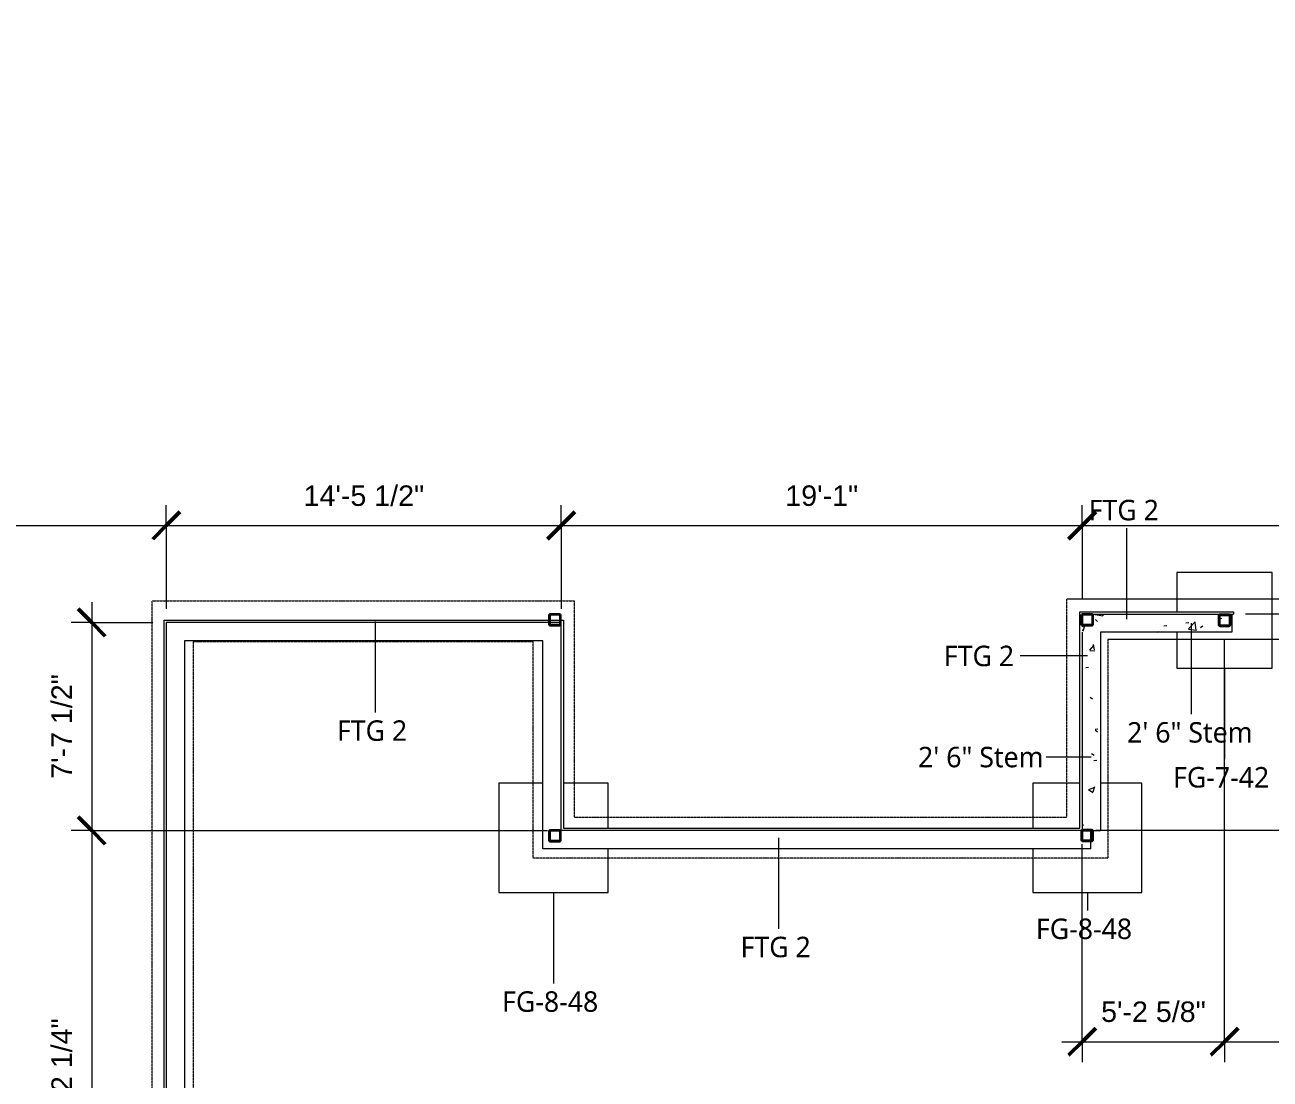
# Model space of a CAD drawing. Header units: inches. Extents: x -11546 to -8152, y -1759 to 1223.
# Drawn here: x -11153 to -10606, y -731 to -268 of the extents above; entities that cross this region are included whole.
import ezdxf

# ---------------------------------------------------------------- set-up
doc = ezdxf.new("R2010")
doc.units = ezdxf.units.IN
doc.header["$MEASUREMENT"] = 0
doc.linetypes.add('_Callout Lines', pattern=[0.3125, 0.1875, -0.0625, 0, -0.0625])
for name, color, linetype, lineweight in [('A-ANNO-DIMS', 211, 'Continuous', 9), ('A-ANNO-DIMS-96', 211, 'Continuous', 9), ('A-ANNO-IDEN', 131, 'Continuous', 9), ('A-WALL', 113, 'Continuous', 13), ('S-COLS', 52, 'Continuous', 9), ('S-FNDN', 32, 'Continuous', 13)]:
    doc.layers.add(name, color=color, linetype=linetype, lineweight=lineweight)
doc.styles.add('Arial', font='arial.ttf', dxfattribs={"height": 9})
doc.styles.add('Trebuchet MS', font='trebuc.ttf', dxfattribs={"height": 9})
doc.dimstyles.new('Linear_-_3_32__Arial', dxfattribs={"dimscale": 12, "dimtxt": 9.182335, "dimasz": 1, "dimexe": 0.75, "dimexo": 0.5, "dimgap": 0.5, "dimtad": 1, "dimdec": 3, "dimrnd": 0.125, "dimzin": 3, "dimdsep": 46, "dimlunit": 4, "dimtxsty": 'Arial', "dimblk1": 'OBLIQUE', "dimblk2": 'OBLIQUE', "dimsah": 1, "dimcen": 0.09, "dimdle": 0.75, "dimazin": 0, "dimtfac": 1, "dimtdec": 4, "dimtix": 1, "dimtmove": 0, "dimatfit": 3, "dimfxl": 1, "dimtvp": 1, "dimtfill": 1, "dimfrac": 2, "dimtolj": 1, "dimtzin": 0, "dimarcsym": 2})
pattern_1 = [(50, (0, 0), (27.5427, -2.40992), [2.88, -31.68]), (355, (0, 0), (-5.327844, 28.884266), [2.304, -25.344]), (100.451, (2.295, -0.2), (22.215316, 26.47393), [2.448, -26.924]), (46.184, (0, 7.68), (40.98187, -6.35642), [4.32, -47.52]), (96.636, (3.415, 7.15), (35.89075, 37.40619), [3.671, -40.386]), (351.184, (0, 7.68), (35.89097, 37.40622), [3.456, -38.016]), (21, (3.84, 5.76), (22.921036, -15.46073), [2.88, -31.68]), (326, (3.84, 5.76), (9.34353, 27.84574), [2.304, -25.344]), (71.451, (5.75, 4.472), (32.26477, 12.38442), [2.448, -26.924]), (37.5, (0, 0), (0.466855, 12.782707), [1.267, -23.77, 1.267, -24.461, -25.44]), (37.5, (0, 0), (0.466855, 12.782707), [-50.765, 1.267, -24.173]), (7.5, (0, 0), (10.10159, 15.14509), [1.267, -13.402, 1.267, -23.194, -9.696]), (7.5, (0, 0), (10.10159, 15.14509), [-39.13, 1.267, -8.429]), (327.5, (-8.563, 0), (20.499161, -0.86578), [1.267, -8.333, 1.267, -28.685, -39.744]), (327.5, (-8.563, 0), (20.499161, -0.86578), [-39.552, 1.267, -38.477]), (317.5, (-12.403, 0), (22.39478, 3.844288), [1.267, -11.213, 1.267, -18.624, -28.224]), (317.5, (-12.403, 0), (22.39478, 3.844288), [-32.371, 1.267, -26.957])]

# ---------------------------------------------------------------- blocks, each defined once
blk = doc.blocks.new('HSS-Hollow Structural Section-Column - HSS5X5X1_4-V2-2 Main FND')
at = {"layer": 'S-COLS'}
h = blk.add_hatch(dxfattribs=at)
h.set_pattern_fill('FP_7', color=256, style=0, pattern_type=2)
h.set_pattern_definition([(45, (10920.027, 624.389), (-9.503515, 9.503515), []), (45, (10920.027, 638.789), (-9.503515, 9.503515), [])])
h.paths.add_polyline_path([(2.03, -2.5), (2.36, -2.36), (2.5, -2.03), (2.5, 2.03), (2.36, 2.36), (2.03, 2.5), (-2.03, 2.5), (-2.36, 2.36), (-2.5, 2.03), (-2.5, -2.03), (-2.36, -2.36), (-2.03, -2.5)])
h.paths.add_polyline_path([(2.03, -2.27), (-2.03, -2.27), (-2.2, -2.2), (-2.27, -2.03), (-2.27, 2.03), (-2.2, 2.2), (-2.03, 2.27), (2.03, 2.27), (2.2, 2.2), (2.27, 2.03), (2.27, -2.03), (2.2, -2.2)])
at = {"layer": 'S-COLS', "lineweight": 30}
for p, q in [((-2.5, 2.03), (-2.5, -2.03)), ((-2.27, -2.03), (-2.27, 2.03)), ((2.03, 2.5), (-2.03, 2.5)), ((-2.03, 2.27), (2.03, 2.27)), ((2.27, 2.03), (2.27, -2.03)), ((2.5, -2.03), (2.5, 2.03)), ((2.03, -2.27), (-2.03, -2.27)), ((-2.03, -2.5), (2.03, -2.5))]:
    blk.add_line(p, q, dxfattribs=at)
for centre, radius, start, end in [((-2.03, 2.03), 0.466, 90, 180), ((-2.03, 2.03), 0.233, 90, 180), ((2.03, 2.03), 0.466, 360, 90), ((2.03, 2.03), 0.233, 0, 90), ((-2.03, -2.03), 0.466, 180, 270), ((-2.03, -2.03), 0.233, 180, 270), ((2.03, -2.03), 0.466, 270, 360), ((2.03, -2.03), 0.233, 270, 360)]:
    blk.add_arc(centre, radius, start, end, dxfattribs=at)
blk = doc.blocks.new('HSS-Hollow Structural Section-Column - HSS5X5X1_4-V6-2 Main FND')
at = {"layer": 'S-COLS'}
h = blk.add_hatch(dxfattribs=at)
h.set_pattern_fill('FP_13', color=256, style=0, pattern_type=2)
h.set_pattern_definition([(45, (10625.705, 529.639), (-9.503515, 9.503515), []), (45, (10625.705, 544.039), (-9.503515, 9.503515), [])])
h.paths.add_polyline_path([(-2.03, -2.5), (2.03, -2.5), (2.36, -2.36), (2.5, -2.03), (2.5, 2.03), (2.36, 2.36), (2.03, 2.5), (-2.03, 2.5), (-2.36, 2.36), (-2.5, 2.03), (-2.5, -2.03), (-2.36, -2.36)])
h.paths.add_polyline_path([(2.03, -2.27), (-2.03, -2.27), (-2.2, -2.2), (-2.27, -2.03), (-2.27, 2.03), (-2.2, 2.2), (-2.03, 2.27), (2.03, 2.27), (2.2, 2.2), (2.27, 2.03), (2.27, -2.03), (2.2, -2.2)])
at = {"layer": 'S-COLS', "lineweight": 30}
for p, q in [((-2.5, 2.03), (-2.5, -2.03)), ((-2.27, -2.03), (-2.27, 2.03)), ((2.03, 2.5), (-2.03, 2.5)), ((-2.03, 2.27), (2.03, 2.27)), ((2.27, 2.03), (2.27, -2.03)), ((2.5, -2.03), (2.5, 2.03)), ((2.03, -2.27), (-2.03, -2.27)), ((-2.03, -2.5), (2.03, -2.5))]:
    blk.add_line(p, q, dxfattribs=at)
for centre, radius, start, end in [((-2.03, 2.03), 0.466, 90, 180), ((-2.03, 2.03), 0.233, 90, 180), ((2.03, 2.03), 0.466, 360, 90), ((2.03, 2.03), 0.233, 0, 90), ((-2.03, -2.03), 0.466, 180, 270), ((-2.03, -2.03), 0.233, 180, 270), ((2.03, -2.03), 0.233, 270, 360), ((2.03, -2.03), 0.466, 270, 360)]:
    blk.add_arc(centre, radius, start, end, dxfattribs=at)
blk = doc.blocks.new('Spread FTG - 48-V17-2 Main FND')
at = {"layer": 'S-FNDN'}
for p, q in [((-24, 24), (-24, -24)), ((-4.6875, 24), (-24, 24)), ((24, 24), (4.3125, 24)), ((24, 4.15875), (24, 24)), ((24, -24), (24, -4.84125)), ((-24, -24), (24, -24))]:
    blk.add_line(p, q, dxfattribs=at)
blk = doc.blocks.new('Spread FTG - 48-V18-2 Main FND')
at = {"layer": 'S-FNDN'}
for p, q in [((-24, 24), (-24, 4.16)), ((-3.29, 24), (-24, 24)), ((24, 24), (5.71, 24)), ((24, -24), (24, 24)), ((-24, -4.84), (-24, -24)), ((-24, -24), (24, -24))]:
    blk.add_line(p, q, dxfattribs=at)
blk = doc.blocks.new('Spread FTG - 42-V19-2 Main FND')
at = {"layer": 'S-FNDN'}
for p, q in [((-21, 21), (-21, 3.75)), ((21, 21), (-21, 21)), ((21, -21), (21, 21)), ((-21, -5.25), (-21, -21)), ((-21, -21), (21, -21))]:
    blk.add_line(p, q, dxfattribs=at)
blk = doc.blocks.new('HSS-Hollow Structural Section-Column - HSS5X5X1_4-7663318-2 Main FND')
at = {"layer": 'S-COLS'}
h = blk.add_hatch(dxfattribs=at)
h.set_pattern_fill('FP_19', color=256, style=0, pattern_type=2)
h.set_pattern_definition([(45, (10920.027, 529.389), (-9.503515, 9.503515), []), (45, (10920.027, 543.789), (-9.503515, 9.503515), [])])
h.paths.add_polyline_path([(-2.03, -2.5), (2.03, -2.5), (2.36, -2.36), (2.5, -2.03), (2.5, 2.03), (2.36, 2.36), (2.03, 2.5), (-2.03, 2.5), (-2.36, 2.36), (-2.5, 2.03), (-2.5, -2.03), (-2.36, -2.36)])
h.paths.add_polyline_path([(2.03, -2.27), (-2.03, -2.27), (-2.2, -2.2), (-2.27, -2.03), (-2.27, 2.03), (-2.2, 2.2), (-2.03, 2.27), (2.03, 2.27), (2.2, 2.2), (2.27, 2.03), (2.27, -2.03), (2.2, -2.2)])
at = {"layer": 'S-COLS', "lineweight": 30}
for p, q in [((-2.5, 2.03), (-2.5, -2.03)), ((-2.27, -2.03), (-2.27, 2.03)), ((2.03, 2.5), (-2.03, 2.5)), ((-2.03, 2.27), (2.03, 2.27)), ((2.27, 2.03), (2.27, -2.03)), ((2.5, -2.03), (2.5, 2.03)), ((2.03, -2.27), (-2.03, -2.27)), ((-2.03, -2.5), (2.03, -2.5))]:
    blk.add_line(p, q, dxfattribs=at)
for centre, radius, start, end in [((-2.03, 2.03), 0.466, 90, 180), ((-2.03, 2.03), 0.233, 90, 180), ((2.03, 2.03), 0.466, 360, 90), ((2.03, 2.03), 0.233, 0, 90), ((-2.03, -2.03), 0.466, 180, 270), ((-2.03, -2.03), 0.233, 180, 270), ((2.03, -2.03), 0.233, 270, 360), ((2.03, -2.03), 0.466, 270, 360)]:
    blk.add_arc(centre, radius, start, end, dxfattribs=at)
blk = doc.blocks.new('HSS-Hollow Structural Section-Column - HSS5X5X1_4-V28-2 Main FND')
at = {"layer": 'S-COLS', "lineweight": 30}
for p, q in [((-2.5, 2.034), (-2.5, -2.034)), ((-2.267, -2.034), (-2.267, 2.034)), ((2.034, 2.5), (-2.034, 2.5)), ((-2.034, 2.267), (2.034, 2.267)), ((2.267, 2.034), (2.267, -2.034)), ((2.5, -2.034), (2.5, 2.034)), ((2.034, -2.267), (-2.034, -2.267)), ((-2.034, -2.5), (2.034, -2.5))]:
    blk.add_line(p, q, dxfattribs=at)
for centre, radius, start, end in [((-2.034, 2.034), 0.466, 90, 180), ((-2.034, 2.034), 0.233, 90, 180), ((2.034, 2.034), 0.466, 360, 90), ((2.034, 2.034), 0.233, 0, 90), ((-2.034, -2.034), 0.466, 180, 270), ((-2.034, -2.034), 0.233, 180, 270), ((2.034, -2.034), 0.233, 270, 360), ((2.034, -2.034), 0.466, 270, 360)]:
    blk.add_arc(centre, radius, start, end, dxfattribs=at)
blk = doc.blocks.new('HSS-Hollow Structural Section-Column - HSS5X5X1_4-V29-2 Main FND')
at = {"layer": 'S-COLS', "lineweight": 30}
for p, q in [((-2.5, 2.034), (-2.5, -2.034)), ((-2.267, -2.034), (-2.267, 2.034)), ((2.034, 2.5), (-2.034, 2.5)), ((-2.034, 2.267), (2.034, 2.267)), ((2.267, 2.034), (2.267, -2.034)), ((2.5, -2.034), (2.5, 2.034)), ((2.034, -2.267), (-2.034, -2.267)), ((-2.034, -2.5), (2.034, -2.5))]:
    blk.add_line(p, q, dxfattribs=at)
for centre, radius, start, end in [((-2.034, 2.034), 0.466, 90, 180), ((-2.034, 2.034), 0.233, 90, 180), ((2.034, 2.034), 0.466, 360, 90), ((2.034, 2.034), 0.233, 0, 90), ((-2.034, -2.034), 0.466, 180, 270), ((-2.034, -2.034), 0.233, 180, 270), ((2.034, -2.034), 0.466, 270, 360), ((2.034, -2.034), 0.233, 270, 360)]:
    blk.add_arc(centre, radius, start, end, dxfattribs=at)
blk = doc.blocks.new('DIMBLOCK1-2 Main FND')
at = {"layer": 'A-ANNO-DIMS-96'}
for p, q in [((-11090.78, -488), (-11090.78, -479)), ((-10917.28, -488), (-10917.28, -479)), ((-11099.78, -488), (-10917.28, -488)), ((-11090.78, -488), (-11090.78, -524.61)), ((-10917.28, -488), (-10917.28, -524.61))]:
    blk.add_line(p, q, dxfattribs=at)
at = {"layer": 'A-ANNO-DIMS-96', "lineweight": 50}
for p, q in [((-11090.78, -488), (-11084.78, -482)), ((-10917.28, -488), (-10911.28, -482)), ((-11090.78, -488), (-11096.78, -494)), ((-10917.28, -488), (-10923.28, -494))]:
    blk.add_line(p, q, dxfattribs=at)
at = {"layer": 'A-ANNO-DIMS-96', "color": 0, "insert": (-11030.44, -470.32), "char_height": 9, "width": 63.4005, "attachment_point": 1, "line_spacing_factor": 0.941778, "style": 'Arial', "bg_fill": 3, "box_fill_scale": 1.25, "bg_fill_color": 9, "bg_fill_true_color": 13158600, "bg_fill_transparency": 0}
blk.add_mtext('14\'-5 1/2"', dxfattribs=at)
blk = doc.blocks.new('_Oblique')
at = {"color": 0, "linetype": 'ByBlock', "lineweight": -2}
blk.add_line((-0.5, -0.5), (0.5, 0.5), dxfattribs=at)
blk = doc.blocks.new('DIMBLOCK2-2 Main FND')
at = {"layer": 'A-ANNO-DIMS-96'}
for p, q in [((-10917.28, -488), (-10917.28, -479)), ((-10688.27, -488), (-10688.27, -479)), ((-10917.28, -488), (-10688.27, -488)), ((-10917.28, -488), (-10917.28, -524.61)), ((-10688.27, -488), (-10688.27, -519.89))]:
    blk.add_line(p, q, dxfattribs=at)
at = {"layer": 'A-ANNO-DIMS-96', "lineweight": 50}
for p, q in [((-10917.28, -488), (-10911.28, -482)), ((-10688.27, -488), (-10682.27, -482)), ((-10917.28, -488), (-10923.28, -494)), ((-10688.27, -488), (-10694.27, -494))]:
    blk.add_line(p, q, dxfattribs=at)
at = {"layer": 'A-ANNO-DIMS-96', "color": 0, "insert": (-10818.74, -470.32), "char_height": 9, "width": 38.3115, "attachment_point": 1, "line_spacing_factor": 0.941778, "style": 'Arial', "bg_fill": 3, "box_fill_scale": 1.25, "bg_fill_color": 9, "bg_fill_true_color": 13158600, "bg_fill_transparency": 0}
blk.add_mtext('19\'-1"', dxfattribs=at)
blk = doc.blocks.new('DIMBLOCK3-2 Main FND')
at = {"layer": 'A-ANNO-DIMS-96'}
for p, q in [((-10688.27, -488), (-10688.27, -479)), ((-10240.97, -488), (-10240.97, -479)), ((-10688.27, -488), (-10240.97, -488)), ((-10688.27, -488), (-10688.27, -519.89)), ((-10240.97, -488), (-10240.97, -511.64))]:
    blk.add_line(p, q, dxfattribs=at)
at = {"layer": 'A-ANNO-DIMS-96', "lineweight": 50}
for p, q in [((-10688.27, -488), (-10682.27, -482)), ((-10240.97, -488), (-10234.97, -482)), ((-10688.27, -488), (-10694.27, -494)), ((-10240.97, -488), (-10246.97, -494))]:
    blk.add_line(p, q, dxfattribs=at)
at = {"layer": 'A-ANNO-DIMS-96', "color": 0, "insert": (-10491.04, -470.32), "char_height": 9, "width": 63.4005, "attachment_point": 1, "line_spacing_factor": 0.941778, "style": 'Arial', "bg_fill": 3, "box_fill_scale": 1.25, "bg_fill_color": 9, "bg_fill_true_color": 13158600, "bg_fill_transparency": 0}
blk.add_mtext('37\'-3 1/4"', dxfattribs=at)
blk = doc.blocks.new('DIMBLOCK10-2 Main FND')
at = {"layer": 'A-ANNO-DIMS-96', "lineweight": 50}
for p, q in [((-11123.59, -530.61), (-11129.59, -524.61)), ((-11123.59, -530.61), (-11117.59, -536.61)), ((-11123.59, -622.11), (-11129.59, -616.11)), ((-11123.59, -622.11), (-11117.59, -628.11))]:
    blk.add_line(p, q, dxfattribs=at)
at = {"layer": 'A-ANNO-DIMS-96'}
for p, q in [((-11123.59, -521.61), (-11123.59, -622.11)), ((-11123.59, -530.61), (-11132.59, -530.61)), ((-11123.59, -530.61), (-11096.78, -530.61)), ((-11123.59, -622.11), (-11132.59, -622.11)), ((-11123.59, -622.11), (-10923.28, -622.11))]:
    blk.add_line(p, q, dxfattribs=at)
at = {"layer": 'A-ANNO-DIMS-96', "color": 0, "insert": (-11141.28, -599.32), "char_height": 9, "width": 55.094, "attachment_point": 1, "rotation": 90, "line_spacing_factor": 0.941778, "style": 'Arial', "bg_fill": 3, "box_fill_scale": 1.25, "bg_fill_color": 9, "bg_fill_true_color": 13158600, "bg_fill_transparency": 0}
blk.add_mtext('7\'-7 1/2"', dxfattribs=at)
blk = doc.blocks.new('DIMBLOCK11-2 Main FND')
at = {"layer": 'A-ANNO-DIMS-96', "lineweight": 50}
for p, q in [((-11123.59, -622.11), (-11129.59, -616.11)), ((-11123.59, -622.11), (-11117.59, -628.11)), ((-11123.59, -840.36), (-11129.59, -834.36)), ((-11123.59, -840.36), (-11117.59, -846.36))]:
    blk.add_line(p, q, dxfattribs=at)
at = {"layer": 'A-ANNO-DIMS-96'}
for p, q in [((-11123.59, -622.11), (-11132.59, -622.11)), ((-11123.59, -622.11), (-11123.59, -840.36)), ((-11123.59, -622.11), (-10923.28, -622.11)), ((-11123.59, -840.36), (-11132.59, -840.36)), ((-11123.59, -840.36), (-10761.93, -840.36))]:
    blk.add_line(p, q, dxfattribs=at)
at = {"layer": 'A-ANNO-DIMS-96', "color": 0, "insert": (-11141.28, -757.65), "char_height": 9, "width": 63.4005, "attachment_point": 1, "rotation": 90, "line_spacing_factor": 0.941778, "style": 'Arial', "bg_fill": 3, "box_fill_scale": 1.25, "bg_fill_color": 9, "bg_fill_true_color": 13158600, "bg_fill_transparency": 0}
blk.add_mtext('18\'-2 1/4"', dxfattribs=at)
blk = doc.blocks.new('DIMBLOCK31-2 Main FND')
at = {"layer": 'A-ANNO-DIMS-96'}
for p, q in [((-10625.7, -714.93), (-10625.7, -538.14)), ((-10688.27, -714.93), (-10688.27, -628.11)), ((-10697.27, -714.93), (-10625.7, -714.93)), ((-10688.27, -714.93), (-10688.27, -723.93)), ((-10625.7, -714.93), (-10625.7, -723.93))]:
    blk.add_line(p, q, dxfattribs=at)
at = {"layer": 'A-ANNO-DIMS-96', "lineweight": 50}
for p, q in [((-10688.27, -714.93), (-10682.27, -708.93)), ((-10625.7, -714.93), (-10619.7, -708.93)), ((-10688.27, -714.93), (-10694.27, -720.93)), ((-10625.7, -714.93), (-10631.7, -720.93))]:
    blk.add_line(p, q, dxfattribs=at)
at = {"layer": 'A-ANNO-DIMS-96', "color": 0, "insert": (-10679.94, -697.25), "char_height": 9, "width": 55.094, "attachment_point": 1, "line_spacing_factor": 0.941778, "style": 'Arial', "bg_fill": 3, "box_fill_scale": 1.25, "bg_fill_color": 9, "bg_fill_true_color": 13158600, "bg_fill_transparency": 0}
blk.add_mtext('5\'-2 5/8"', dxfattribs=at)
blk = doc.blocks.new('DIMBLOCK32-2 Main FND')
at = {"layer": 'A-ANNO-DIMS-96'}
for p, q in [((-10625.7, -714.93), (-10625.7, -538.14)), ((-10375.7, -714.93), (-10375.7, -538.14)), ((-10625.7, -714.93), (-10375.7, -714.93)), ((-10625.7, -714.93), (-10625.7, -723.93)), ((-10375.7, -714.93), (-10375.7, -723.93))]:
    blk.add_line(p, q, dxfattribs=at)
at = {"layer": 'A-ANNO-DIMS-96', "lineweight": 50}
for p, q in [((-10625.7, -714.93), (-10619.7, -708.93)), ((-10375.7, -714.93), (-10369.7, -708.93)), ((-10625.7, -714.93), (-10631.7, -720.93)), ((-10375.7, -714.93), (-10381.7, -720.93))]:
    blk.add_line(p, q, dxfattribs=at)
at = {"layer": 'A-ANNO-DIMS-96', "color": 0, "insert": (-10520.13, -697.25), "char_height": 9, "width": 46.618, "attachment_point": 1, "line_spacing_factor": 0.941778, "style": 'Arial', "bg_fill": 3, "box_fill_scale": 1.25, "bg_fill_color": 9, "bg_fill_true_color": 13158600, "bg_fill_transparency": 0}
blk.add_mtext('20\'-10"', dxfattribs=at)
blk = doc.blocks.new('DIMBLOCK34-2 Main FND')
at = {"layer": 'A-ANNO-DIMS-96'}
for p, q in [((-10438.56, -517.89), (-10438.56, -622.11)), ((-10438.56, -526.89), (-10616.52, -526.89)), ((-10438.56, -526.89), (-10429.56, -526.89)), ((-10438.56, -622.11), (-10682.27, -622.11)), ((-10438.56, -622.11), (-10429.56, -622.11))]:
    blk.add_line(p, q, dxfattribs=at)
at = {"layer": 'A-ANNO-DIMS-96', "lineweight": 50}
for p, q in [((-10438.56, -526.89), (-10444.56, -520.89)), ((-10438.56, -526.89), (-10432.56, -532.89)), ((-10438.56, -622.11), (-10444.56, -616.11)), ((-10438.56, -622.11), (-10432.56, -628.11))]:
    blk.add_line(p, q, dxfattribs=at)
at = {"layer": 'A-ANNO-DIMS-96', "color": 0, "insert": (-10456.24, -600.92), "char_height": 9, "width": 63.4005, "attachment_point": 1, "rotation": 90, "line_spacing_factor": 0.941778, "style": 'Arial', "bg_fill": 3, "box_fill_scale": 1.25, "bg_fill_color": 9, "bg_fill_true_color": 13158600, "bg_fill_transparency": 0}
blk.add_mtext('7\'-11 1/4"', dxfattribs=at)
blk = doc.blocks.new('DIMBLOCK35-2 Main FND')
at = {"layer": 'A-ANNO-DIMS-96', "lineweight": 50}
for p, q in [((-10438.56, -622.11), (-10444.56, -616.11)), ((-10438.56, -623.7), (-10444.56, -617.7)), ((-10438.56, -622.11), (-10432.56, -628.11)), ((-10438.56, -623.7), (-10432.56, -629.7))]:
    blk.add_line(p, q, dxfattribs=at)
at = {"layer": 'A-ANNO-DIMS-96'}
for p, q in [((-10438.56, -622.11), (-10682.27, -622.11)), ((-10438.56, -623.7), (-10447.56, -623.7)), ((-10438.56, -622.11), (-10438.56, -623.7)), ((-10438.56, -622.11), (-10429.56, -622.11)), ((-10438.56, -623.7), (-10157.62, -623.7))]:
    blk.add_line(p, q, dxfattribs=at)
at = {"layer": 'A-ANNO-DIMS-96', "color": 0, "insert": (-10456.24, -639.08), "char_height": 9, "width": 38.8201, "attachment_point": 1, "rotation": 90, "line_spacing_factor": 0.941778, "style": 'Arial', "bg_fill": 3, "box_fill_scale": 1.25, "bg_fill_color": 9, "bg_fill_true_color": 13158600, "bg_fill_transparency": 0}
blk.add_mtext('1 5/8"', dxfattribs=at)
blk = doc.blocks.new('DIMBLOCK57-2 Main FND')
at = {"layer": 'A-ANNO-DIMS-96'}
for p, q in [((-11537.44, -488), (-11537.44, -57.61)), ((-11090.78, -488), (-11090.78, -479)), ((-11546.44, -488), (-11081.78, -488)), ((-11537.44, -488), (-11537.44, -497)), ((-11090.78, -488), (-11090.78, -524.61))]:
    blk.add_line(p, q, dxfattribs=at)
at = {"layer": 'A-ANNO-DIMS-96', "lineweight": 50}
for p, q in [((-11537.44, -488), (-11531.44, -482)), ((-11090.78, -488), (-11084.78, -482)), ((-11537.44, -488), (-11543.44, -494)), ((-11090.78, -488), (-11096.78, -494))]:
    blk.add_line(p, q, dxfattribs=at)
at = {"layer": 'A-ANNO-DIMS-96', "color": 0, "insert": (-11340.53, -470.32), "char_height": 9, "width": 63.4005, "attachment_point": 1, "line_spacing_factor": 0.941778, "style": 'Arial', "bg_fill": 3, "box_fill_scale": 1.25, "bg_fill_color": 9, "bg_fill_true_color": 13158600, "bg_fill_transparency": 0}
blk.add_mtext('37\'-2 5/8"', dxfattribs=at)

msp = doc.modelspace()

# ---------------------------------------------------------------- hatches: boundary and pattern name
at = {"layer": 'A-WALL'}
h = msp.add_hatch(dxfattribs=at)
h.set_pattern_fill('FP_8', color=256, style=0, pattern_type=2)
h.set_pattern_definition(pattern_1)
h.paths.add_polyline_path([(-10622.5167, -534.8892), (-10622.5167, -526.8892), (-10683.9927, -526.8892), (-10683.6632, -527.0257), (-10683.5267, -527.3552), (-10683.5267, -531.4232), (-10683.6632, -531.7527), (-10683.9927, -531.8892), (-10688.0607, -531.8892), (-10688.2696, -531.8027), (-10688.2696, -534.8892), (-10622.8793, -534.8892)])
h.paths.add_polyline_path([(-10623.6707, -532.1392), (-10627.7387, -532.1392), (-10628.0682, -532.0027), (-10628.2047, -531.6732), (-10628.2047, -527.6052), (-10628.0682, -527.2757), (-10627.7387, -527.1392), (-10623.6707, -527.1392), (-10623.3412, -527.2757), (-10623.2047, -527.6052), (-10623.2047, -531.6732), (-10623.3412, -532.0027), (-10623.5059, -532.071)])
h.paths.add_polyline_path([(-10627.7387, -531.9062), (-10623.6707, -531.9062), (-10623.5059, -531.838), (-10623.4377, -531.6732), (-10623.4377, -527.6052), (-10623.5059, -527.4405), (-10623.6707, -527.3722), (-10627.7387, -527.3722), (-10627.9034, -527.4405), (-10627.9717, -527.6449), (-10627.9717, -531.6732), (-10627.9034, -531.838)])
h.paths.add_polyline_path([(-10683.9927, -531.6562), (-10683.8279, -531.588), (-10683.7597, -531.3991), (-10683.7597, -527.3552), (-10683.8279, -527.1905), (-10683.9927, -527.1222), (-10688.0607, -527.1222), (-10688.2255, -527.1905), (-10688.2696, -527.3552), (-10688.2696, -531.4814), (-10688.2255, -531.588), (-10688.0607, -531.6562)])
h.paths.add_polyline_path([(-10688.2696, -526.9758), (-10688.0607, -526.8892), (-10688.2696, -526.8892)])
h = msp.add_hatch(dxfattribs=at)
h.set_pattern_fill('FP_8', color=256, style=0, pattern_type=2)
h.set_pattern_definition(pattern_1)
h.paths.add_polyline_path([(-10683.8279, -622.1107), (-10683.8092, -622.1107), (-10683.8279, -622.0655), (-10683.9927, -621.9972), (-10688.0607, -621.9972), (-10688.2255, -622.1107), (-10683.9927, -622.1107)])
h.paths.add_polyline_path([(-10683.5762, -622.1107), (-10680.2696, -622.1107), (-10680.2696, -534.8892), (-10688.2696, -534.8892), (-10688.2696, -621.8508), (-10688.0607, -621.7642), (-10683.9927, -621.7642), (-10683.6632, -621.9007), (-10683.5949, -622.0655)])

# ---------------------------------------------------------------- linework, layer by layer
at = {"layer": 'A-WALL', "linetype": '_Callout Lines'}
for p, q in [((-11097.0284, -928.1732), (-11097.0284, -521.1107)), ((-11097.0284, -521.1107), (-10911.5892, -521.1107)), ((-10911.5892, -521.1107), (-10911.5892, -616.2694)), ((-10694.9821, -616.2694), (-10694.9821, -520.1419)), ((-11079.0284, -539.1107), (-11079.0284, -910.1732)), ((-10929.5892, -539.1107), (-11079.0284, -539.1107)), ((-10929.5892, -634.2694), (-10929.5892, -539.1107)), ((-10676.9821, -538.1419), (-10676.9821, -634.2694)), ((-10911.5892, -616.2694), (-10694.9821, -616.2694)), ((-10676.9821, -634.2694), (-10929.5892, -634.2694))]:
    msp.add_line(p, q, dxfattribs=at)
at = {"layer": 'A-WALL'}
for p, q in [((-10694.9821, -520.1419), (-10396.7047, -520.1419)), ((-11091.7784, -922.8892), (-11091.7784, -529.6107)), ((-11091.7784, -529.6107), (-10922.5267, -529.6107)), ((-11090.7784, -530.6107), (-11090.7784, -921.8892)), ((-10922.5267, -530.6107), (-11090.7784, -530.6107)), ((-10922.2937, -529.6107), (-10917.7597, -529.6107)), ((-10917.7597, -530.6107), (-10922.2937, -530.6107)), ((-10917.5267, -529.6107), (-10916.2767, -529.6107)), ((-10917.2767, -530.6107), (-10917.5267, -530.6107)), ((-10917.2767, -622.1107), (-10917.2767, -530.6107)), ((-10916.2767, -529.6107), (-10916.2767, -621.1107)), ((-10689.2696, -621.1107), (-10689.2696, -525.8892)), ((-10689.2696, -525.8892), (-10621.7047, -525.8892)), ((-10688.0607, -526.8892), (-10688.2696, -526.8892)), ((-10683.9927, -526.8892), (-10621.7047, -526.8892)), ((-10622.5167, -526.8892), (-10622.5167, -534.8892)), ((-10621.7047, -525.8892), (-10621.7047, -526.8892)), ((-10688.2696, -534.8892), (-10688.2696, -621.8508)), ((-10680.2696, -534.8892), (-10680.2696, -622.1107)), ((-10622.5167, -534.8892), (-10680.2696, -534.8892)), ((-10925.2767, -538.6107), (-11082.7784, -538.6107)), ((-11082.7784, -538.6107), (-11082.7784, -913.8892)), ((-10925.2767, -630.1107), (-10925.2767, -538.6107)), ((-10396.7047, -538.1419), (-10676.9821, -538.1419)), ((-10688.4772, -622.1107), (-10917.2767, -622.1107)), ((-10916.2767, -621.1107), (-10689.2696, -621.1107)), ((-10688.2442, -622.1107), (-10683.8092, -622.1107)), ((-10684.5196, -626.5312), (-10684.5196, -622.1107)), ((-10683.5762, -622.1107), (-10680.2696, -622.1107)), ((-10684.5196, -630.1107), (-10684.5196, -626.7642)), ((-10684.5196, -630.1107), (-10925.2767, -630.1107))]:
    msp.add_line(p, q, dxfattribs=at)

# ---------------------------------------------------------------- block references
at = {"layer": 'S-COLS', "lineweight": 30}
for name, p in [('HSS-Hollow Structural Section-Column - HSS5X5X1_4-7663318-2 Main FND', (-10920.0267, -529.3892)), ('HSS-Hollow Structural Section-Column - HSS5X5X1_4-V28-2 Main FND', (-10686.0267, -529.3892)), ('HSS-Hollow Structural Section-Column - HSS5X5X1_4-V6-2 Main FND', (-10625.7047, -529.6392)), ('HSS-Hollow Structural Section-Column - HSS5X5X1_4-V2-2 Main FND', (-10920.0267, -624.3892)), ('HSS-Hollow Structural Section-Column - HSS5X5X1_4-V29-2 Main FND', (-10686.0267, -624.2642))]:
    msp.add_blockref(name, p, dxfattribs=at)
at = {"layer": 'S-FNDN'}
for name, p in [('Spread FTG - 42-V19-2 Main FND', (-10625.7047, -529.6392)), ('Spread FTG - 48-V17-2 Main FND', (-10920.5892, -625.2694)), ('Spread FTG - 48-V18-2 Main FND', (-10685.9821, -625.2694))]:
    msp.add_blockref(name, p, dxfattribs=at)

# ---------------------------------------------------------------- texts
at = {"layer": 'A-ANNO-IDEN', "char_height": 9, "attachment_point": 1, "style": 'Trebuchet MS'}
for s, insert, width in [('FTG 2', (-10749.0643, -540.7922), 40.299), ('2\' 6" Stem', (-10760.4029, -585.2704), 67.872)]:
    msp.add_mtext(s, dxfattribs=dict(at, insert=insert, width=width))

# ---------------------------------------------------------------- next in the draw order: dimensions: what is measured, and where the dimension line sits
at = {"layer": 'A-ANNO-DIMS'}
dim = msp.add_linear_dim(base=(-10917.2767, -487.9992), p1=(-11090.7784, -530.6107), p2=(-10917.2767, -530.6107), dimstyle='Linear_-_3_32__Arial', override={"dimpost": '<>', "dimfxl": 173.501679}, dxfattribs=at)
dim.commit()
dim.dimension.update_dxf_attribs({"geometry": 'DIMBLOCK1-2 Main FND', "text_midpoint": (-11004.0275, -477.3458)})

# ---------------------------------------------------------------- next in the draw order: dimensions: what is measured, and where the dimension line sits
dim = msp.add_linear_dim(base=(-10688.2696, -487.9992), p1=(-10917.2767, -530.6107), p2=(-10688.2696, -525.8892), dimstyle='Linear_-_3_32__Arial', override={"dimpost": '<>', "dimfxl": 229.055776}, dxfattribs=at)
dim.commit()
dim.dimension.update_dxf_attribs({"geometry": 'DIMBLOCK2-2 Main FND', "text_midpoint": (-10802.7731, -477.4041)})

# ---------------------------------------------------------------- next in the draw order: dimensions: what is measured, and where the dimension line sits
for base, p1, p2, override, picture, middle in [((-10240.9667, -487.9992), (-10688.2696, -525.8892), (-10240.9667, -517.6392), {"dimpost": '<>', "dimfxl": 447.378925}, 'DIMBLOCK3-2 Main FND', (-10464.6182, -477.3427)), ((-10625.7047, -714.9336), (-10688.2696, -622.1107), (-10625.7047, -532.1392), {"dimpost": '<>', "dimfxl": 109.586642}, 'DIMBLOCK31-2 Main FND', (-10656.9871, -704.2802))]:
    dim = msp.add_linear_dim(base=base, p1=p1, p2=p2, dimstyle='Linear_-_3_32__Arial', override=override, dxfattribs=at)
    dim.commit()
    dim.dimension.update_dxf_attribs({"geometry": picture, "text_midpoint": middle})
dim = msp.add_linear_dim(base=(-11123.5934, -622.1107), p1=(-11090.7784, -530.6107), p2=(-10917.2767, -622.1107), angle=90, dimstyle='Linear_-_3_32__Arial', override={"dimpost": '<>', "dimfxl": 196.150663}, dxfattribs=at)
dim.commit()
dim.dimension.update_dxf_attribs({"geometry": 'DIMBLOCK10-2 Main FND', "text_midpoint": (-11134.2468, -576.3607)})

# ---------------------------------------------------------------- next in the draw order: linework, layer by layer
at = {"layer": 'A-ANNO-IDEN'}
for p, q in [((-10999.0395, -530.1107), (-10999.0395, -570.1295)), ((-10685.9821, -649.2694), (-10685.9821, -657.2945))]:
    msp.add_line(p, q, dxfattribs=at)

# ---------------------------------------------------------------- next in the draw order: texts
at = {"layer": 'A-ANNO-IDEN', "char_height": 9, "attachment_point": 1, "style": 'Trebuchet MS'}
for s, insert, width in [('FTG 2', (-10685.4475, -476.6607), 40.299), ('FTG 2', (-11015.8017, -573.6295), 40.299), ('FG-8-48', (-10708.6026, -660.7945), 54.54)]:
    msp.add_mtext(s, dxfattribs=dict(at, insert=insert, width=width))

# ---------------------------------------------------------------- next in the draw order: dimensions: what is measured, and where the dimension line sits
at = {"layer": 'A-ANNO-DIMS'}
for base, p1, p2, override, picture, middle in [((-11090.7784, -487.9992), (-11537.4381, -51.6054), (-11090.7784, -530.6107), {"dimpost": '<>', "dimfxl": 654.943507}, 'DIMBLOCK57-2 Main FND', (-11314.1082, -477.3427)), ((-10375.7047, -714.9336), (-10625.7047, -532.1392), (-10375.7047, -532.1392), {"dimpost": '<>', "dimfxl": 250}, 'DIMBLOCK32-2 Main FND', (-10500.7047, -704.3385))]:
    dim = msp.add_linear_dim(base=base, p1=p1, p2=p2, dimstyle='Linear_-_3_32__Arial', override=override, dxfattribs=at)
    dim.commit()
    dim.dimension.update_dxf_attribs({"geometry": picture, "text_midpoint": middle})
dim = msp.add_linear_dim(base=(-11123.5934, -840.358), p1=(-10917.2767, -622.1107), p2=(-10755.9319, -840.358), angle=90, dimstyle='Linear_-_3_32__Arial', override={"dimpost": '<>', "dimfxl": 271.411165}, dxfattribs=at)
dim.commit()
dim.dimension.update_dxf_attribs({"geometry": 'DIMBLOCK11-2 Main FND', "text_midpoint": (-11134.2468, -731.2343)})

# ---------------------------------------------------------------- next in the draw order: linework, layer by layer
at = {"layer": 'A-ANNO-IDEN'}
for p, q in [((-10821.6647, -625.2694), (-10821.6647, -665.2882)), ((-10920.5892, -649.2694), (-10920.6028, -689.2882))]:
    msp.add_line(p, q, dxfattribs=at)

# ---------------------------------------------------------------- next in the draw order: texts
at = {"layer": 'A-ANNO-IDEN', "char_height": 9, "attachment_point": 1, "style": 'Trebuchet MS'}
for s, insert, width in [('FTG 2', (-10838.4269, -668.7882), 40.299), ('FG-8-48', (-10943.2233, -692.7882), 54.54)]:
    msp.add_mtext(s, dxfattribs=dict(at, insert=insert, width=width))

# ---------------------------------------------------------------- next in the draw order: dimensions: what is measured, and where the dimension line sits
at = {"layer": 'A-ANNO-DIMS'}
dim = msp.add_linear_dim(base=(-10438.55609, -622.11069), p1=(-10622.51668, -526.88923), p2=(-10688.26959, -622.11069), angle=90, dimstyle='Linear_-_3_32__Arial', override={"dimpost": '<>', "dimfxl": 115.717638}, dxfattribs=at)
dim.commit()
dim.dimension.update_dxf_attribs({"geometry": 'DIMBLOCK34-2 Main FND', "text_midpoint": (-10449.20957, -574.49996)})

# ---------------------------------------------------------------- next in the draw order: linework, layer by layer
at = {"layer": 'A-ANNO-IDEN'}
for p, q in [((-10668.6853, -529.1419), (-10668.6853, -489.1481)), ((-10640.4042, -530.8892), (-10640.4042, -570.908)), ((-10685.9821, -545.2859), (-10715.5399, -545.2859)), ((-10625.7047, -550.6392), (-10625.7183, -590.658)), ((-10684.2696, -589.7641), (-10704.1635, -589.7641))]:
    msp.add_line(p, q, dxfattribs=at)

# ---------------------------------------------------------------- next in the draw order: texts
at = {"layer": 'A-ANNO-IDEN', "insert": (-10668.5239, -574.408), "char_height": 9, "width": 67.872, "attachment_point": 1, "style": 'Trebuchet MS'}
msp.add_mtext('2\' 6" Stem', dxfattribs=at)

# ---------------------------------------------------------------- next in the draw order: dimensions: what is measured, and where the dimension line sits
at = {"layer": 'A-ANNO-DIMS'}
dim = msp.add_linear_dim(base=(-10438.5561, -623.6951), p1=(-10688.2696, -622.1107), p2=(-10151.6192, -623.6951), angle=90, dimstyle='Linear_-_3_32__Arial', override={"dimpost": '<>', "dimfxl": 536.652774}, dxfattribs=at)
dim.commit()
dim.dimension.update_dxf_attribs({"geometry": 'DIMBLOCK35-2 Main FND', "text_midpoint": (-10449.2096, -622.9029)})

# ---------------------------------------------------------------- next in the draw order: texts
at = {"layer": 'A-ANNO-IDEN', "insert": (-10648.3387, -594.158), "char_height": 9, "width": 54.54, "attachment_point": 1, "style": 'Trebuchet MS'}
msp.add_mtext('FG-7-42', dxfattribs=at)

doc.saveas('drawing.dxf')
